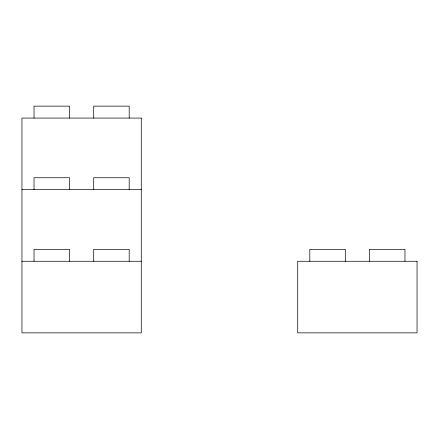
<?xml version="1.0" encoding="UTF-8"?>
<svg xmlns="http://www.w3.org/2000/svg" width="439" height="439" viewBox="0 0 439 439"><rect width="100%" height="100%" fill="white"/><g stroke="black" fill="none" stroke-linecap="round" stroke-linejoin="round"><path stroke-width="0.66" d="M21.95 189.67L141.281 189.67M21.95 261.265L141.281 261.265M404.967 261.265L404.967 249.33L369.468 249.33L369.468 261.265M345.301 261.265L345.301 249.33L309.802 249.33L309.802 261.265M129.198 118.069L129.198 106.134L93.699 106.134L93.699 118.069M129.198 189.67L129.198 177.735L93.699 177.735L93.699 189.67M129.198 261.265L129.198 249.33L93.699 249.33L93.699 261.265M69.532 118.069L69.532 106.134L34.033 106.134L34.033 118.069M69.532 189.67L69.532 177.735L34.033 177.735L34.033 189.67M69.532 261.265L69.532 249.33L34.033 249.33L34.033 261.265M141.281 118.069L21.95 118.069L21.95 332.866L141.281 332.866L141.281 118.069M417.05 261.265L297.719 261.265L297.719 332.866L417.05 332.866L417.05 261.265"/></g></svg>
